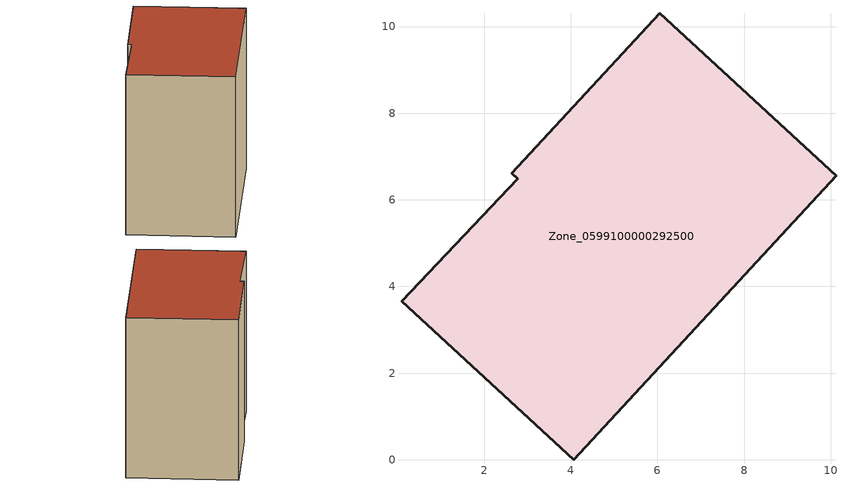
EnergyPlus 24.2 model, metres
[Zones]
Zone_0599100000292500
 floor ground (C_G): 10.12,6.56 4.07,0 0.09,3.66 2.78,6.49 2.64,6.61 6.05,10.31 z0
 wall outside (C_F): 10.12,6.56 6.05,10.31 2.64,6.61 2.78,6.49 0.09,3.66 4.07,0 10.12,6.56 z0:8.49
 roof outside (C_R): 4.07,0 10.12,6.56 6.05,10.31 2.64,6.61 2.78,6.49 0.09,3.66 z8.49
[BUILDING]
Pand.0599100000292500: North Axis=0; Terrain=City; Loads Convergence Tolerance Value=0.04; Temperature Convergence Tolerance Value=0.4; Solar Distribution=FullExterior; Maximum Number of Warmup Days=25; Minimum Number of Warmup Days=1
[Site:Location]
Rotterdam.The.Hague.AP_ZH_NLD Design_Conditions: Latitude=51.96; Longitude=4.45; Time Zone=1; Elevation=-4.5
[SITE:GROUNDTEMPERATURE:BUILDINGSURFACE]
18, 18, 18, 18, 18, 18, 18, 18, 18, 18, 18, 18
[MATERIAL] Thermal Absorptance=0.9; Solar Absorptance=0.7; Visible Absorptance=0.7
Name | Roughness | Thickness | Conductivity | Density | Specific Heat
G.TC.1975-1991 | MediumSmooth | 0.15 | 0.288461 | 540 | 1210
F.TC.1975-1991 | Rough | 0.3 | 0.230769 | 1920 | 840
R.TC.1975-1991 | MediumRough | 0.2 | 0.153846 | 1500 | 1000
[CONSTRUCTION]
C_G: G.TC.1975-1991
C_F: F.TC.1975-1991
C_R: R.TC.1975-1991
[ZONE]
Zone_0599100000292500: Type=1; Multiplier=1; Ceiling Height=Autocalculate; Volume=Autocalculate; Floor Area=autocalculate; Part of Total Floor Area=Yes
[ZONEINFILTRATION:DESIGNFLOWRATE]
Infil_Zone_0599100000292500: Zone or ZoneList or Space or SpaceList=Zone_0599100000292500; Schedule=AlwaysOn; Design Flow Rate Calculation Method=Flow/Area; Flow Rate per Floor Area=0.003; Constant Term Coefficient=1; Temperature Term Coefficient=0; Velocity Term Coefficient=0; Velocity Squared Term Coefficient=0
[HVACTEMPLATE:ZONE:IDEALLOADSAIRSYSTEM]
Zone_0599100000292500: Maximum Heating Supply Air Temperature=50; Minimum Cooling Supply Air Temperature=13; Maximum Heating Supply Air Humidity Ratio=0.0156; Minimum Cooling Supply Air Humidity Ratio=0.0077; Heating Limit=NoLimit; Cooling Limit=NoLimit; Dehumidification Control Type=ConstantSensibleHeatRatio; Cooling Sensible Heat Ratio=0.7; Dehumidification Setpoint=60; Humidification Control Type=None; Humidification Setpoint=30; Outdoor Air Method=None; Outdoor Air Flow Rate per Person=0.00944; Outdoor Air Flow Rate per Zone Floor Area=0; Outdoor Air Flow Rate per Zone=0; Demand Controlled Ventilation Type=None; Outdoor Air Economizer Type=NoEconomizer; Heat Recovery Type=None; Sensible Heat Recovery Effectiveness=0.7; Latent Heat Recovery Effectiveness=0.65
[ZONECONTROL:THERMOSTAT]
ThermostatControl_Zone_0599100000292500: Zone or ZoneList=Zone_0599100000292500; Control Type Schedule=DualSetpointControlType; Control 1=Thermostat_Zone_0599100000292500; Temperature Difference Between Cutout And Setpoint=0
[THERMOSTATSETPOINT:DUALSETPOINT]
Thermostat_Zone_0599100000292500: Heating Setpoint Temperature Schedule=HeatingSetpoint_Zone_0599100000292500; Cooling Setpoint Temperature Schedule=CoolingSetpoint_Zone_0599100000292500
[SCHEDULE:COMPACT]
HeatingSetpoint_Zone_0599100000292500: Through: 12/31, For: AllDays, Until: 24:00, 21
CoolingSetpoint_Zone_0599100000292500: Through: 12/31, For: AllDays, Until: 24:00, 24
DualSetpointControlType: Through: 12/31, For: AllDays, Until: 24:00, 4
AlwaysOn: Through: 12/31, For: AllDays, Until: 24:00, 1
